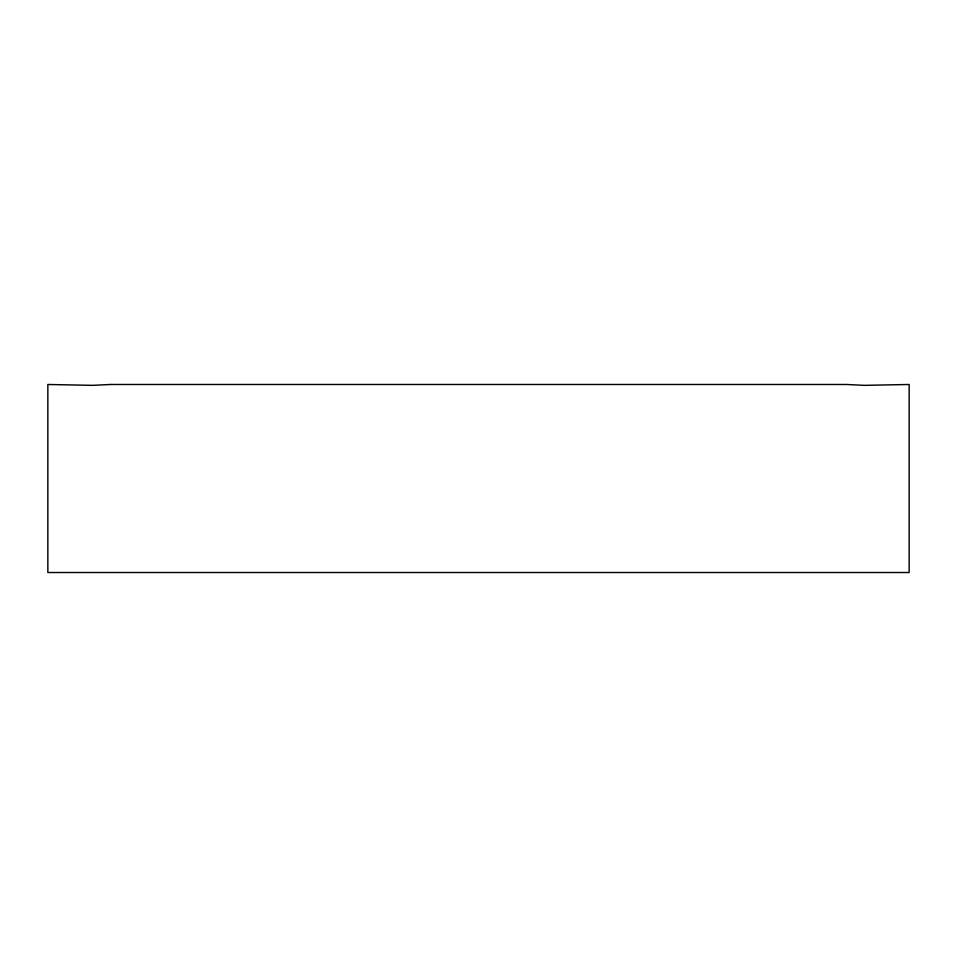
<?xml version="1.0" encoding="UTF-8"?>
<svg xmlns="http://www.w3.org/2000/svg" width="957" height="957" viewBox="0 0 957 957"><rect width="100%" height="100%" fill="white"/><g stroke="black" fill="none" stroke-linecap="round" stroke-linejoin="round"><path stroke-width="1.44" d="M110.522 384.487L92.614 385.348L47.85 384.487L47.85 572.513L909.15 572.513L909.15 384.487L864.386 385.348L846.478 384.487L110.522 384.487"/></g></svg>
